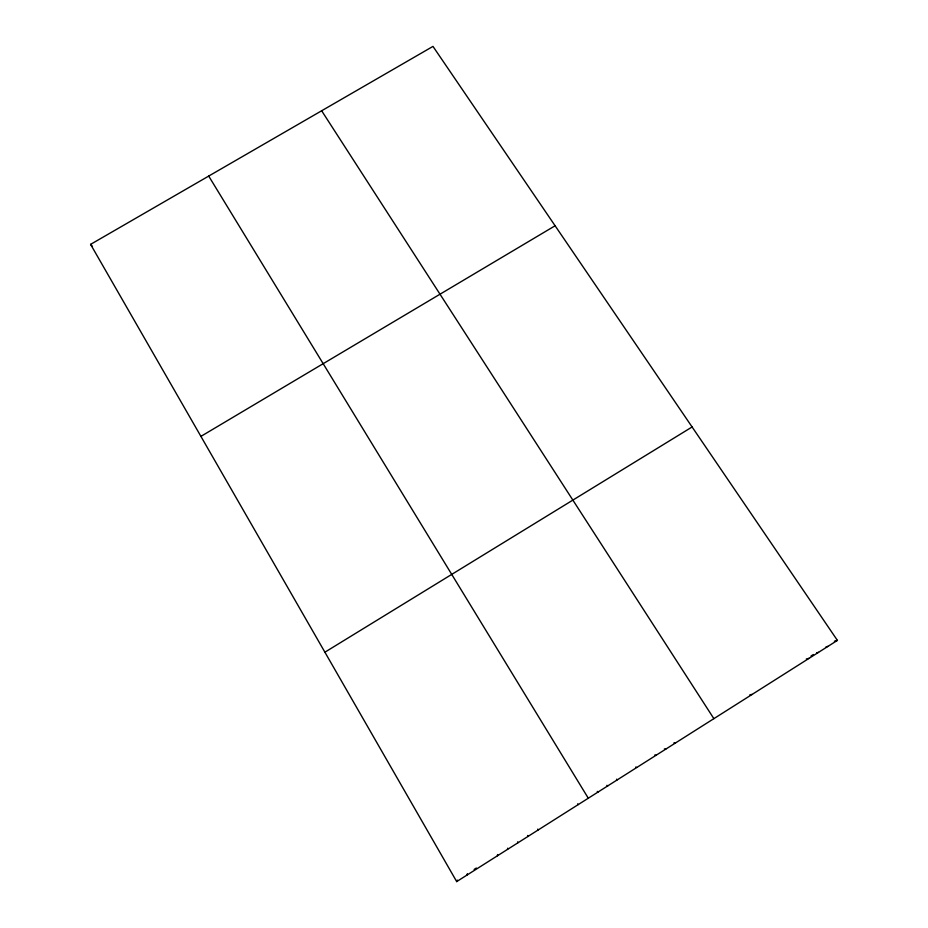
<?xml version="1.0" encoding="UTF-8"?>
<svg xmlns="http://www.w3.org/2000/svg" width="928" height="928" viewBox="0 0 928 928"><rect width="100%" height="100%" fill="white"/><g stroke="black" fill="none" stroke-linecap="round" stroke-linejoin="round"><path stroke-width="1.39" d="M517.708 842.937L517.708 841.812M507.57 849.364L507.674 848.18M497.42 855.79L497.617 854.549M466.888 875.139L467.387 873.7M456.692 881.6L837.404 640.39L432.982 46.4L90.596 244.366L456.692 881.6L457.284 880.104M474.115 869.432L476.354 868.016M811.014 656.015L813.357 654.53M324.893 652.198L692.102 426.973M200.912 436.38L555.106 225.771M834.388 641.202L837.404 640.39M826.024 646.862L827.973 646.364M816.64 652.813L818.531 652.349M806.328 658.973L809.077 658.335M749.882 694.736L752.098 694.434M673.948 742.841L675.456 742.992M664.413 748.884L665.817 749.105M654.855 754.94L656.166 755.206M635.703 767.073L636.84 767.456M616.505 779.23L617.456 779.74M606.889 785.32L607.747 785.888M597.261 791.422L598.026 792.048M587.61 797.535L588.294 798.219L208.707 176.076M90.596 244.366L92.406 246.407M577.668 803.834L578.248 804.588M321.656 110.768L713.876 718.655M537.753 829.122L537.938 830.119M527.742 835.467L527.835 836.522"/></g></svg>
